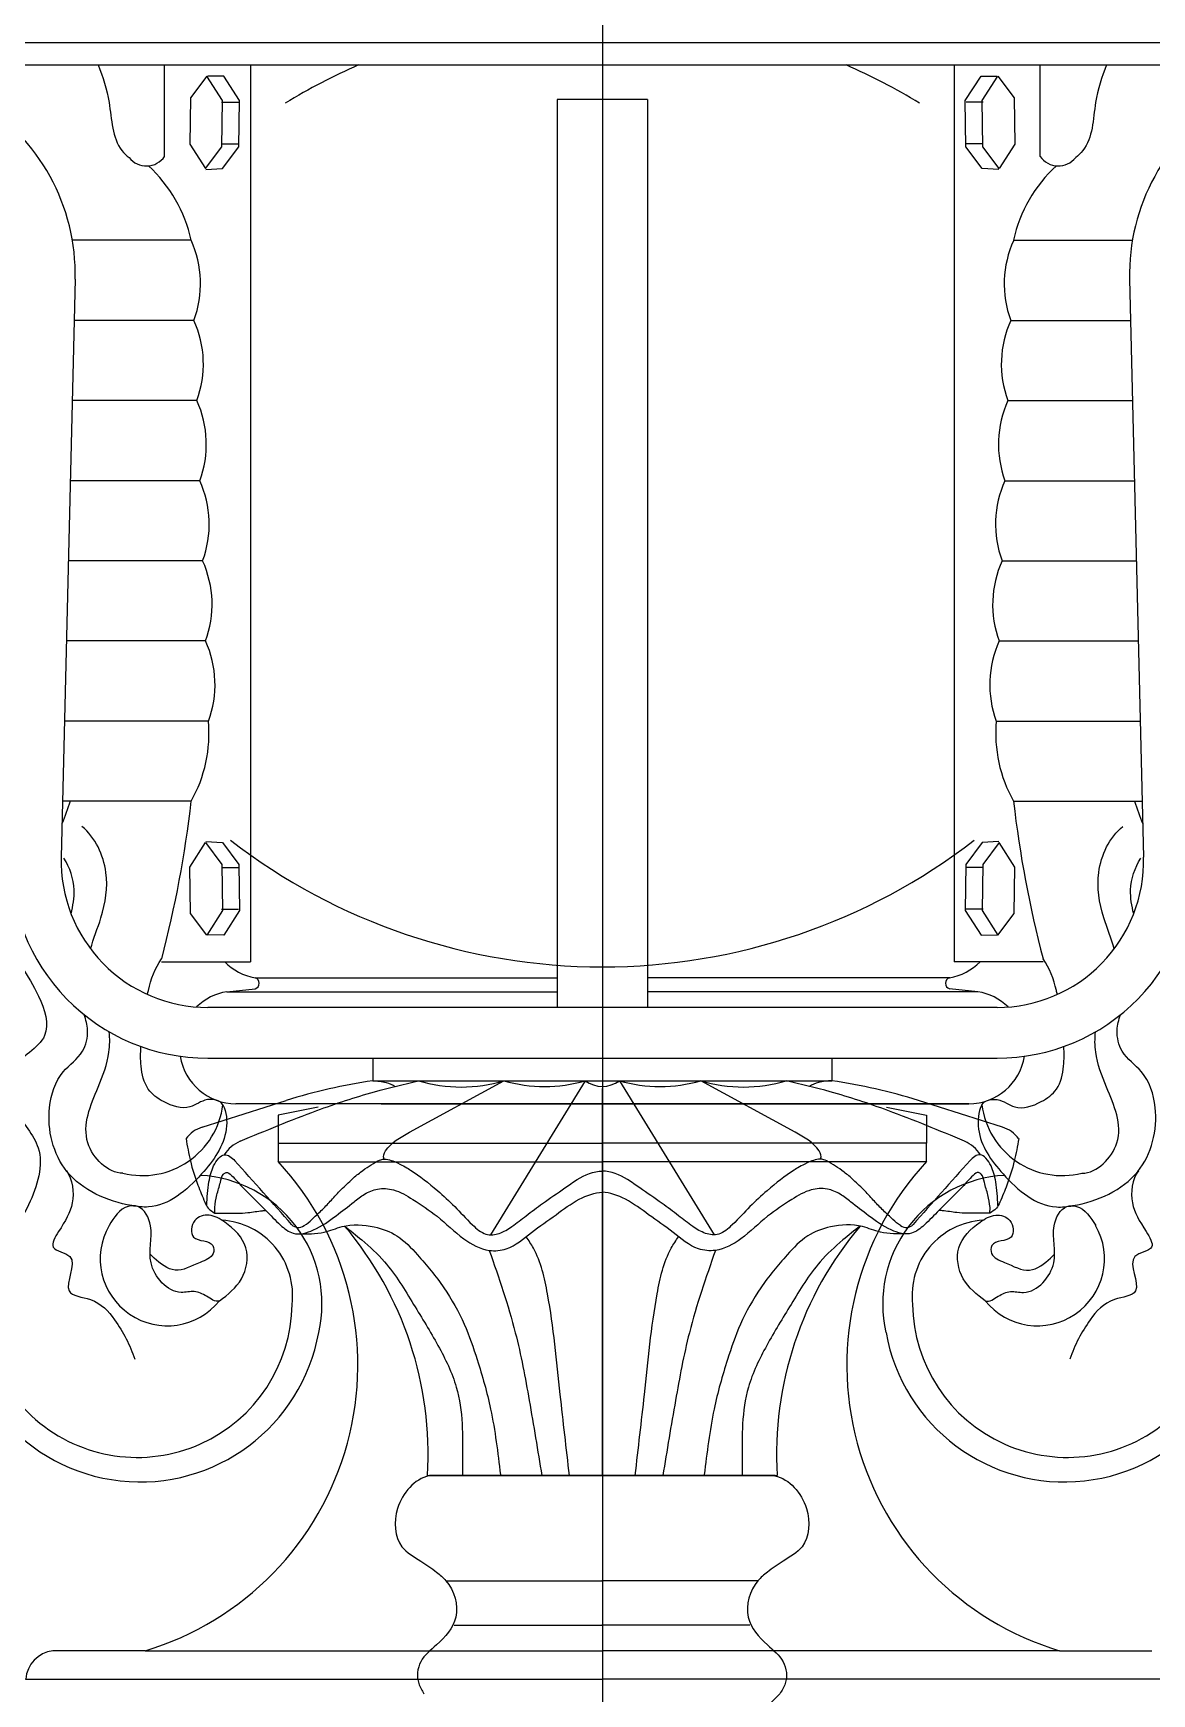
# Model space of a CAD drawing. Header units: millimetres. Extents: x 0 to 13338, y 0 to 11580.
# Drawn here: x 8076.4 to 8274.8, y 3857.1 to 4151.5 of the extents above; entities that cross this region are included whole.
import ezdxf

# ---------------------------------------------------------------- set-up
doc = ezdxf.new("R2010")
doc.units = ezdxf.units.MM
doc.linetypes.add('CENTER', pattern=[50.8, 31.75, -6.35, 6.35, -6.35])
doc.layers.add('axes', color=40, linetype='CENTER')
doc.layers.add('dwgmodels.com', color=250, linetype='Continuous')

# ---------------------------------------------------------------- blocks, each defined once
blk = doc.blocks.new('A$C11D80F1E')
at = {"color": 0}
for p, q in [((33.11, 74), (114.57, 74)), ((33.11, 74), (33.11, 70)), ((114.57, 74), (114.57, 70)), ((33.11, 70), (114.57, 70)), ((39.65, 60.87), (56.4, 70)), ((70.81, 70), (54, 42.7)), ((76.88, 70), (93.69, 42.7)), ((108.04, 60.87), (91.29, 70)), ((2.85, 61.76), (17.78, 66.51)), ((144.83, 61.76), (129.91, 66.51)), ((5.13, 46.49), (5.08, 47.54)), ((142.56, 46.49), (142.61, 47.54)), ((5.13, 46.49), (9.05, 46.49)), ((142.56, 46.49), (138.64, 46.49)), ((49.06, 5.42), (49.06, 0)), ((98.62, 5.42), (98.62, 0)), ((42.84, 0), (104.85, 0))]:
    blk.add_line(p, q, dxfattribs=at)
for centre, radius, start, end in [((48.26, -31.96), 103.08, 98.4467, 107.196), ((48.81, 95.32), 26.43, 253.3189, 286.6811), ((63.6, 95.03), 26.05, 253.9416, 286.0584), ((73.84, 74.11), 5.11, 233.547, 306.453), ((73.84, 74.11), 5.11, 233.547, 306.453), ((84.09, 95.03), 26.05, 253.9416, 286.0584), ((98.88, 95.32), 26.43, 253.3189, 286.6811), ((99.43, -31.96), 103.08, 72.804, 81.5533), ((4.57, 56.32), 5.7, 107.4554, 143.1754), ((12.48, 52.99), 6.92, 114.7666, 145.7117), ((135.21, 52.99), 6.92, 34.2883, 65.2334), ((143.12, 56.32), 5.7, 36.8246, 72.5446), ((-873.32, -738.8), 1187.14, 41.28586, 42.01956), ((1021.01, -738.8), 1187.14, 137.98044, 138.71414), ((19.94, 45.68), 1.69, 224.5831, 306.0706), ((-19.76, 3.74), 62.71, 356.5842, 40.2137), ((167.45, 3.74), 62.71, 139.7863, 183.4158), ((127.75, 45.68), 1.69, 233.9294, 315.4169)]:
    blk.add_arc(centre, radius, start, end, dxfattribs=at)
for points in [[(9.58, 59.27), (23.19, 64.71), (33.44, 68.04), (41.22, 70)], [(33.11, 70), (35.52, 69.68), (37.11, 69)], [(138.11, 59.27), (124.5, 64.71), (114.25, 68.04), (106.47, 70)], [(114.57, 70), (112.17, 69.68), (110.58, 69)], [(0, 59.73), (0.77, 55.79), (2.1, 51.51), (3.35, 48.46), (3.95, 47.4), (5.13, 46.49)], [(147.69, 59.73), (146.92, 55.79), (145.59, 51.51), (144.34, 48.46), (143.74, 47.4), (142.56, 46.49)], [(5.08, 47.54), (5.46, 49.75), (6.09, 51.98), (6.65, 53.46), (7.09, 53.73), (8.07, 53.21), (9.95, 51.21), (14.14, 47.02), (16.75, 44.4), (19, 42.96), (22.6, 43.54), (26.63, 46.07)], [(142.61, 47.54), (142.23, 49.75), (141.6, 51.98), (141.03, 53.46), (140.59, 53.73), (139.62, 53.21), (137.73, 51.21), (133.55, 47.02), (130.94, 44.4), (128.69, 42.96), (125.09, 43.54), (121.05, 46.07)], [(9.05, 46.49), (10.98, 46.62), (13.54, 46.96), (14.14, 47.02)], [(19.88, 42.84), (24.52, 43.15), (27.68, 44.13), (33.38, 44.09), (37.42, 42.47), (41.04, 39.15), (45.75, 33.27), (49.34, 26.81), (51.64, 20.55), (54.02, 11.79), (55.76, 0.14)], [(28.13, 44.23), (31.17, 41.77), (35.21, 37.9), (40.37, 30.35), (44.69, 23.05), (47.94, 15.67), (48.96, 9.18), (49.06, 5.42)], [(127.81, 42.84), (123.17, 43.15), (120, 44.13), (114.31, 44.09), (110.27, 42.47), (106.65, 39.15), (101.93, 33.27), (98.35, 26.81), (96.04, 20.55), (93.67, 11.79), (91.93, 0.14)], [(119.56, 44.23), (116.52, 41.77), (112.48, 37.9), (107.31, 30.35), (103, 23.05), (99.75, 15.67), (98.73, 9.18), (98.62, 5.42)], [(138.64, 46.49), (136.71, 46.62), (134.15, 46.96), (133.55, 47.02)], [(68.02, 0), (66.38, 14.39), (64.12, 32.22), (61.61, 40.32), (60.34, 42.35)], [(79.66, 0), (81.31, 14.39), (83.57, 32.22), (86.07, 40.32), (87.35, 42.35)], [(53.79, 39.92), (58.41, 25.31), (60.87, 13.31), (63.11, 0)], [(93.9, 39.92), (89.28, 25.31), (86.82, 13.31), (84.57, 0)]]:
    blk.add_spline(points, degree=3, dxfattribs=at)
for points, knots in [([(35.15, 56.11), (34.88, 56.64), (35.92, 58.79), (38.03, 59.97), (39.65, 60.87)], [0.197406, 0.197406, 0.197406, 0.197406, 1.733081, 6.93265, 6.93265, 6.93265, 6.93265]), ([(112.54, 56.11), (112.81, 56.64), (111.77, 58.79), (109.66, 59.97), (108.04, 60.87)], [0.197406, 0.197406, 0.197406, 0.197406, 1.733081, 6.93265, 6.93265, 6.93265, 6.93265]), ([(3.68, 47.88), (3.75, 49.29), (3.88, 51.66), (4.62, 54.58), (5.63, 56.16), (6.73, 57.1), (7.85, 56.6), (8.39, 56.11), (8.65, 55.82)], [0, 0, 0, 0, 4.220876, 7.14171, 8.810482, 9.961774, 10.979137, 12.122184, 12.122184, 12.122184, 12.122184]), ([(20.93, 44.31), (20.94, 44.31), (21.5, 44.62), (22.39, 45.51), (24.13, 47.07), (25.64, 48.67), (27.25, 50.47), (29.17, 52.31), (30.83, 53.74), (32.5, 54.89), (33.72, 55.66), (35.36, 56.36), (38.27, 55.13), (40.9, 53.51), (43.96, 51.18), (47.73, 47.7), (50.05, 45.1), (53.03, 42.42), (55.83, 42.85), (57.97, 44.22), (60.47, 46.16), (63.53, 48.51), (66.64, 50.56), (69.87, 52.92), (72.3, 53.96), (73.84, 53.99)], [1.089428, 1.089428, 1.089428, 1.089428, 1.113629, 2.744161, 4.895151, 7.312513, 9.986828, 12.742234, 14.977, 16.847128, 18.632822, 19.677187, 21.312086, 23.926402, 31.094009, 35.520472, 39.976686, 42.401082, 44.540901, 47.111965, 50.262785, 53.927866, 58.727463, 61.370755, 66.062187, 66.062187, 66.062187, 66.062187]), ([(126.76, 44.31), (126.75, 44.31), (126.19, 44.62), (125.3, 45.51), (123.56, 47.07), (122.05, 48.67), (120.44, 50.47), (118.52, 52.31), (116.86, 53.74), (115.19, 54.89), (113.96, 55.66), (112.33, 56.36), (109.42, 55.13), (106.78, 53.51), (103.73, 51.18), (99.96, 47.7), (97.64, 45.1), (94.66, 42.42), (91.86, 42.85), (89.72, 44.22), (87.22, 46.16), (84.16, 48.51), (81.05, 50.56), (77.82, 52.92), (75.38, 53.96), (73.84, 53.99)], [1.089428, 1.089428, 1.089428, 1.089428, 1.113629, 2.744161, 4.895151, 7.312513, 9.986828, 12.742234, 14.977, 16.847128, 18.632822, 19.677187, 21.312086, 23.926402, 31.094009, 35.520472, 39.976686, 42.401082, 44.540901, 47.111965, 50.262785, 53.927866, 58.727463, 61.370755, 66.062187, 66.062187, 66.062187, 66.062187]), ([(144.01, 47.88), (143.94, 49.29), (143.81, 51.66), (143.07, 54.58), (142.06, 56.16), (140.96, 57.1), (139.83, 56.6), (139.3, 56.11), (139.04, 55.82)], [0, 0, 0, 0, 4.220876, 7.14171, 8.810482, 9.961774, 10.979137, 12.122184, 12.122184, 12.122184, 12.122184]), ([(26.63, 46.07), (27.69, 46.88), (29.36, 48.16), (31.63, 50), (34.06, 51), (37.19, 50.82), (40.67, 48.7), (44.9, 45.91), (48.75, 42.05), (53.06, 39.62), (57.71, 40.06), (61.24, 43.23), (65.57, 46.13), (69.3, 49.03), (72.53, 50.2), (73.84, 50.23)], [0, 0, 0, 0, 4.006445, 6.311355, 8.705584, 11.556721, 15.399299, 20.626755, 26.798865, 31.785461, 34.793218, 40.136381, 45.507878, 50.455113, 54.650809, 54.650809, 54.650809, 54.650809]), ([(121.05, 46.07), (120, 46.88), (118.33, 48.16), (116.06, 50), (113.63, 51), (110.5, 50.82), (107.02, 48.7), (102.79, 45.91), (98.94, 42.05), (94.63, 39.62), (89.98, 40.06), (86.45, 43.23), (82.12, 46.13), (78.38, 49.03), (75.16, 50.2), (73.84, 50.23)], [0, 0, 0, 0, 4.006445, 6.311355, 8.705584, 11.556721, 15.399299, 20.626755, 26.798865, 31.785461, 34.793218, 40.136381, 45.507878, 50.455113, 54.650809, 54.650809, 54.650809, 54.650809])]:
    blk.add_open_spline(points, degree=3, knots=knots, dxfattribs=at)
blk = doc.blocks.new('Public Light 9_side_dwgmodels.com')
at = {"color": 0}
for p, q in [((-130.03, 3439.11), (129.97, 3439.11)), ((-130.03, 3439.11), (129.97, 3439.11)), ((-125.03, 3435.11), (124.97, 3435.11)), ((-125.03, 3435.11), (124.97, 3435.11)), ((-77.68, 3418.88), (-77.68, 3435.11)), ((-62.44, 3435.11), (-62.44, 3276.08)), ((62.38, 3435.11), (62.38, 3276.08)), ((77.61, 3418.88), (77.61, 3435.11)), ((7.97, 3428.99), (-8.03, 3428.99)), ((7.97, 3428.99), (-8.03, 3428.99)), ((-8.03, 3428.99), (-8.03, 3267.99)), ((7.97, 3428.99), (7.97, 3267.99)), ((-72.98, 3404.03), (-94.04, 3404.03)), ((72.92, 3404.03), (93.98, 3404.03)), ((-93.54, 3397.12), (-96.03, 3294.62)), ((-93.54, 3397.12), (-96.03, 3294.62)), ((93.48, 3397.12), (95.96, 3294.62)), ((93.48, 3397.12), (95.96, 3294.62)), ((-72.47, 3389.82), (-93.72, 3389.82)), ((72.4, 3389.82), (93.65, 3389.82)), ((-71.96, 3375.6), (-94.07, 3375.6)), ((71.89, 3375.6), (94, 3375.6)), ((-71.44, 3361.39), (-94.41, 3361.39)), ((71.37, 3361.39), (94.34, 3361.39)), ((-70.93, 3347.18), (-94.75, 3347.18)), ((70.86, 3347.18), (94.69, 3347.18)), ((-70.41, 3332.97), (-95.1, 3332.97)), ((70.35, 3332.97), (95.03, 3332.97)), ((-69.9, 3318.76), (-95.44, 3318.76)), ((69.83, 3318.76), (95.37, 3318.76)), ((-72.96, 3304.55), (-95.79, 3304.55)), ((72.89, 3304.55), (95.72, 3304.55)), ((-78.21, 3276.08), (-62.44, 3276.08)), ((-0.03, 3275.86), (-0.03, 3275.86, 210)), ((78.14, 3276.08), (62.38, 3276.08)), ((-61.63, 3273.23), (-8.03, 3273.23)), ((61.57, 3273.23), (7.97, 3273.23)), ((-66.63, 3270.78), (-61.63, 3271.3)), ((-66.63, 3270.78), (-8.03, 3270.78)), ((66.57, 3270.78), (7.97, 3270.78)), ((66.57, 3270.78), (61.57, 3271.3)), ((69.97, 3267.99), (-70.03, 3267.99)), ((69.97, 3267.99), (-70.03, 3267.99)), ((-70.03, 3258.99), (69.97, 3258.99)), ((39.21, 3250.91), (-65.03, 3250.91)), ((-39.28, 3250.91), (-0.03, 3250.91)), ((-39.28, 3250.91), (64.97, 3250.91)), ((-39.28, 3250.91), (-0.03, 3250.91)), ((-39.28, 3250.91), (64.97, 3250.91)), ((30.47, 3250.91), (-30.53, 3250.91)), ((-0.03, 3242.9), (-0.03, 3253.63)), ((64.97, 3250.91), (-0.03, 3250.91)), ((64.97, 3250.91), (-0.03, 3250.91)), ((-50.42, 3250.33), (-57.53, 3248.91)), ((-57.53, 3248.91), (-57.53, 3240.64)), ((50.35, 3250.33), (57.47, 3248.91)), ((57.47, 3248.91), (57.47, 3243.91)), ((-57.53, 3243.91), (-0.03, 3243.91)), ((57.47, 3243.91), (-0.03, 3243.91)), ((-0.03, 3184.99), (-0.03, 3242.9)), ((57.47, 3240.64), (57.47, 3243.91)), ((-57.53, 3240.64), (-0.03, 3240.64)), ((57.47, 3240.64), (-0.03, 3240.64)), ((30.63, 3184.99), (-30.69, 3184.99)), ((-29.33, 3184.99), (-24.93, 3184.99)), ((-5.12, 3184.99), (-0.03, 3184.99)), ((-0.03, 3184.99), (6.71, 3184.99)), ((-27.77, 3166.32), (-0.1, 3166.32)), ((27.56, 3166.32), (-0.1, 3166.32)), ((-26.31, 3158.45), (-0.1, 3158.45)), ((26.11, 3158.45), (-0.1, 3158.45)), ((-81.14, 3153.91), (-97.5, 3153.91)), ((-81.14, 3153.91), (-0.03, 3153.91)), ((81.07, 3153.91), (-0.03, 3153.91)), ((81.07, 3153.91), (97.43, 3153.91)), ((-102.3, 3148.87), (-0.03, 3148.87)), ((102.23, 3148.87), (-0.03, 3148.87))]:
    blk.add_line(p, q, dxfattribs=at)
for centre, radius, start, end in [((-129.53, 3397.99), 36, 358.613, 180), ((-129.53, 3397.99), 36, 358.613, 180), ((-0.03, 3336.01), 108.12, 113.5675, 121.3415), ((-0.03, 3336.01), 108.12, 58.6585, 66.4325), ((129.47, 3397.99), 36, 0, 181.387), ((129.47, 3397.99), 36, 0, 181.387), ((-80.91, 3421.14), 3.94, 218.5419, 325.1625), ((80.84, 3421.14), 3.94, 214.8375, 321.4581), ((-97.22, 3398.87), 24.78, 12.0233, 47.7588), ((97.15, 3398.87), 24.78, 132.2412, 167.9767), ((-89.99, 3396.3), 18.68, 339.7023, 24.4412), ((89.93, 3396.3), 18.68, 155.5588, 200.2977), ((-89.48, 3382.09), 18.68, 339.7023, 24.4412), ((89.41, 3382.09), 18.68, 155.5588, 200.2977), ((-88.96, 3367.87), 18.68, 339.7023, 24.4412), ((88.9, 3367.87), 18.68, 155.5588, 200.2977), ((-88.45, 3353.66), 18.68, 339.7023, 24.4412), ((88.38, 3353.66), 18.68, 155.5588, 200.2977), ((-87.94, 3339.45), 18.68, 339.7023, 24.4412), ((87.87, 3339.45), 18.68, 155.5588, 200.2977), ((-87.42, 3325.24), 18.68, 339.7023, 24.4412), ((87.36, 3325.24), 18.68, 155.5588, 200.2977), ((-94.24, 3316.57), 24.43, 330.5359, 5.1487), ((94.17, 3316.57), 24.43, 174.8513, 209.4641), ((-273.19, 3327.69), 201.57, 345.3209, 353.4063), ((273.13, 3327.69), 201.57, 186.5937, 194.6791), ((-0.03, 3383.3), 108.12, 232.4132, 270), ((-0.03, 3383.3), 108.12, 270, 307.5868), ((-70.03, 3293.99), 35, 178.613, 270), ((-70.03, 3293.99), 35, 178.613, 270), ((-70.03, 3293.99), 26, 178.613, 270), ((-70.03, 3293.99), 26, 178.613, 270), ((69.97, 3293.99), 35, 270, 1.387), ((69.97, 3293.99), 35, 270, 1.387), ((69.97, 3293.99), 26, 270, 1.387), ((69.97, 3293.99), 26, 270, 1.387), ((-59.7, 3283.43), 10.38, 225.1088, 259.2385), ((59.63, 3283.43), 10.38, 280.7615, 314.8912), ((-61.89, 3272.27), 1, 0, 75.0386), ((-61.89, 3272.27), 1, 284.9614, 0), ((61.83, 3272.27), 1, 104.9614, 180), ((61.83, 3272.27), 1, 180, 255.0386), ((-65.03, 3260.91), 10, 99.2123, 134.2676), ((64.97, 3260.91), 10, 45.7324, 80.7877), ((-65.03, 3260.91), 10, 189.0526, 270), ((64.97, 3260.91), 10, 270, 350.9474), ((-81.59, 3252.53), 14.36, 255.9808, 352.8031), ((81.53, 3252.53), 14.36, 187.1969, 284.0192), ((-96.35, 3204.63), 52.95, 286.6915, 42.8607), ((96.28, 3204.63), 52.95, 137.1393, 253.3085), ((-72.57, 3215.44), 22.8, 347.09, 86.9402), ((72.5, 3215.44), 22.8, 93.0598, 192.91), ((-68.35, 3216.91), 13.38, 353.2487, 86.501), ((68.28, 3216.91), 13.38, 93.499, 186.7513), ((-77.22, 3223.42), 11.88, 150.2772, 321.2529), ((77.15, 3223.42), 11.88, 218.7471, 29.7228), ((-82.55, 3215.68), 27.48, 163.9584, 359.2796), ((82.48, 3215.68), 27.48, 180.7204, 16.0416), ((-82, 3216), 32.15, 177.4347, 349.87), ((81.93, 3216), 32.15, 190.13, 2.5653), ((-96.85, 3148.47), 5.47, 96.8271, 175.8323), ((-100.99, 3137.41), 11.54, 96.5078, 274.7719), ((73.4, 3102.46), 60.66, 133.7356, 145.8246)]:
    blk.add_arc(centre, radius, start, end, dxfattribs=at)
for points, knots in [([(-89.47, 3435.11), (-88.59, 3433), (-87.04, 3427.95), (-87.05, 3421.57), (-84.45, 3419.05), (-83.99, 3418.68)], [782.207745, 782.207745, 782.207745, 782.207745, 789.04269, 797.883563, 799.65534, 799.65534, 799.65534, 799.65534]), ([(89.4, 3435.11), (88.52, 3433), (86.97, 3427.95), (86.99, 3421.57), (84.39, 3419.05), (83.93, 3418.68)], [782.207745, 782.207745, 782.207745, 782.207745, 789.04269, 797.883563, 799.65534, 799.65534, 799.65534, 799.65534]), ([(-90.82, 3278.37), (-90.3, 3280.19), (-88.43, 3284.8), (-87.23, 3292.24), (-89.97, 3298.15), (-92.35, 3300.09)], [43.992673, 43.992673, 43.992673, 43.992673, 49.483093, 57.58955, 66.784548, 66.784548, 66.784548, 66.784548]), ([(90.75, 3278.37), (90.23, 3280.19), (88.36, 3284.8), (87.16, 3292.24), (89.9, 3298.15), (92.28, 3300.09)], [43.992673, 43.992673, 43.992673, 43.992673, 49.483093, 57.58955, 66.784548, 66.784548, 66.784548, 66.784548]), ([(-94.28, 3284.6), (-93.94, 3286), (-93.32, 3289.32), (-94.48, 3292.79), (-95.53, 3294.47)], [89.251461, 89.251461, 89.251461, 89.251461, 93.553571, 99.480472, 99.480472, 99.480472, 99.480472]), ([(94.21, 3284.6), (93.87, 3286), (93.25, 3289.32), (94.42, 3292.79), (95.46, 3294.47)], [89.251461, 89.251461, 89.251461, 89.251461, 93.553571, 99.480472, 99.480472, 99.480472, 99.480472]), ([(-104.96, 3291.76), (-106.74, 3289.41), (-107.91, 3282.68), (-103.45, 3275.87), (-99.72, 3270.03), (-97.09, 3261.84), (-106.19, 3258.21), (-104.69, 3249.13), (-98.28, 3242.94), (-101.02, 3233.62), (-105.85, 3226.02), (-115.05, 3225.83), (-119.37, 3232.69), (-117.6, 3237.24), (-118.56, 3239.01)], [17.006188, 17.006188, 17.006188, 17.006188, 25.825559, 34.49664, 40.532861, 47.615187, 55.768445, 62.89054, 70.819119, 81.062671, 88.372966, 96.797898, 103.365988, 109.398821, 109.398821, 109.398821, 109.398821]), ([(-80.73, 3270.29), (-80.67, 3270.53), (-80.16, 3272.76), (-79.4, 3274.97), (-78.21, 3276.61)], [31.592983, 31.592983, 31.592983, 31.592983, 32.321484, 38.400629, 38.400629, 38.400629, 38.400629]), ([(80.66, 3270.29), (80.61, 3270.53), (80.09, 3272.76), (79.33, 3274.97), (78.14, 3276.61)], [31.592983, 31.592983, 31.592983, 31.592983, 32.321484, 38.400629, 38.400629, 38.400629, 38.400629]), ([(-67.34, 3250.73), (-66.67, 3249.44), (-66.31, 3244.6), (-71.16, 3237.75), (-77.79, 3232.11), (-86.86, 3233.18), (-96.3, 3237.25), (-99.13, 3248.65), (-96.56, 3256.52), (-91.98, 3259.55), (-91.08, 3263.65), (-91.62, 3265.81), (-91.95, 3266.7)], [0, 0, 0, 0, 4.353485, 13.430656, 24.53518, 27.463708, 40.486259, 52.268205, 59.014331, 64.01069, 67.839999, 70.668113, 70.668113, 70.668113, 70.668113]), ([(67.28, 3250.73), (66.61, 3249.44), (66.24, 3244.6), (71.09, 3237.75), (77.72, 3232.11), (86.8, 3233.18), (96.23, 3237.25), (99.07, 3248.65), (96.49, 3256.52), (91.91, 3259.55), (91.01, 3263.65), (91.56, 3265.81), (91.88, 3266.7)], [0, 0, 0, 0, 4.353485, 13.430656, 24.53518, 27.463708, 40.486259, 52.268205, 59.014331, 64.01069, 67.839999, 70.668113, 70.668113, 70.668113, 70.668113]), ([(-85.07, 3238.59), (-87.81, 3238.59), (-93.6, 3244.53), (-89.79, 3252.82), (-87.43, 3259.03), (-87.37, 3262.46), (-87.51, 3263.67)], [0, 0, 0, 0, 8.214347, 18.246963, 24.763014, 28.349651, 28.349651, 28.349651, 28.349651]), ([(85.01, 3238.59), (87.74, 3238.59), (93.53, 3244.53), (89.72, 3252.82), (87.36, 3259.03), (87.3, 3262.46), (87.44, 3263.67)], [0, 0, 0, 0, 8.214347, 18.246963, 24.763014, 28.349651, 28.349651, 28.349651, 28.349651]), ([(-67.34, 3250.73), (-67.85, 3251.55), (-70.5, 3252.13), (-73.43, 3249.5), (-77.65, 3250.91), (-81.1, 3253.43), (-81.98, 3257.34), (-81.95, 3259.92), (-81.89, 3261.06)], [0, 0, 0, 0, 2.892126, 6.258883, 11.040732, 14.532176, 18.819391, 22.269929, 22.269929, 22.269929, 22.269929]), ([(67.28, 3250.73), (67.78, 3251.55), (70.43, 3252.13), (73.36, 3249.5), (77.58, 3250.91), (81.04, 3253.43), (81.91, 3257.34), (81.88, 3259.92), (81.82, 3261.06)], [0, 0, 0, 0, 2.892126, 6.258883, 11.040732, 14.532176, 18.819391, 22.269929, 22.269929, 22.269929, 22.269929])]:
    blk.add_open_spline(points, degree=3, knots=knots, dxfattribs=at)
for points in [[(-70.19, 3433.13), (-70.19, 3433.13), (-73.09, 3429.28), (-73.09, 3429.28)], [(-67.4, 3428.79), (-67.4, 3428.79), (-70.19, 3433.13), (-70.19, 3433.13)], [(-67.2, 3433.13), (-67.2, 3433.13), (-70.04, 3433.11), (-70.04, 3433.11)], [(-64.41, 3428.79), (-64.41, 3428.79), (-67.2, 3433.13), (-67.2, 3433.13)], [(64.34, 3428.79), (64.34, 3428.79), (67.13, 3433.13), (67.13, 3433.13)], [(67.13, 3433.13), (67.13, 3433.13), (69.97, 3433.11), (69.97, 3433.11)], [(67.33, 3428.79), (67.33, 3428.79), (70.12, 3433.13), (70.12, 3433.13)], [(70.12, 3433.13), (70.12, 3433.13), (73.03, 3429.28), (73.03, 3429.28)], [(-73.09, 3429.28), (-73.09, 3429.28), (-73.21, 3421.08), (-73.21, 3421.08)], [(-67.57, 3428.53), (-67.57, 3428.53), (-64.58, 3428.53), (-64.58, 3428.53)], [(-67.51, 3420.59), (-67.51, 3420.59), (-67.4, 3428.79), (-67.4, 3428.79)], [(-64.52, 3420.59), (-64.52, 3420.59), (-64.41, 3428.79), (-64.41, 3428.79)], [(64.45, 3420.59), (64.45, 3420.59), (64.34, 3428.79), (64.34, 3428.79)], [(67.51, 3428.53), (67.51, 3428.53), (64.51, 3428.53), (64.51, 3428.53)], [(67.45, 3420.59), (67.45, 3420.59), (67.33, 3428.79), (67.33, 3428.79)], [(73.03, 3429.28), (73.03, 3429.28), (73.14, 3421.08), (73.14, 3421.08)], [(-73.21, 3421.08), (-73.21, 3421.08), (-70.42, 3416.73), (-70.42, 3416.73)], [(-70.42, 3416.73), (-70.42, 3416.73), (-67.51, 3420.59), (-67.51, 3420.59)], [(-67.57, 3421.13), (-67.57, 3421.13), (-64.58, 3421.13), (-64.58, 3421.13)], [(-67.43, 3416.73), (-67.43, 3416.73), (-64.52, 3420.59), (-64.52, 3420.59)], [(67.36, 3416.73), (67.36, 3416.73), (64.45, 3420.59), (64.45, 3420.59)], [(67.51, 3421.13), (67.51, 3421.13), (64.51, 3421.13), (64.51, 3421.13)], [(70.35, 3416.73), (70.35, 3416.73), (67.45, 3420.59), (67.45, 3420.59)], [(73.14, 3421.08), (73.14, 3421.08), (70.35, 3416.73), (70.35, 3416.73)], [(-70.39, 3416.56), (-70.39, 3416.56), (-67.43, 3416.73), (-67.43, 3416.73)], [(70.32, 3416.56), (70.32, 3416.56), (67.36, 3416.73), (67.36, 3416.73)], [(-94.45, 3304.55), (-94.88, 3303.23), (-95.32, 3301.86), (-95.88, 3300.57)], [(94.38, 3304.55), (94.82, 3303.23), (95.25, 3301.86), (95.81, 3300.57)], [(-73.21, 3292.87), (-73.21, 3292.87), (-70.42, 3297.22), (-70.42, 3297.22)], [(-70.42, 3297.22), (-70.42, 3297.22), (-67.51, 3293.36), (-67.51, 3293.36)], [(-70.39, 3297.39), (-70.39, 3297.39), (-67.43, 3297.22), (-67.43, 3297.22)], [(-67.43, 3297.22), (-67.43, 3297.22), (-64.52, 3293.36), (-64.52, 3293.36)], [(67.36, 3297.22), (67.36, 3297.22), (64.45, 3293.36), (64.45, 3293.36)], [(70.32, 3297.39), (70.32, 3297.39), (67.36, 3297.22), (67.36, 3297.22)], [(70.35, 3297.22), (70.35, 3297.22), (67.45, 3293.36), (67.45, 3293.36)], [(73.14, 3292.87), (73.14, 3292.87), (70.35, 3297.22), (70.35, 3297.22)], [(-73.09, 3284.67), (-73.09, 3284.67), (-73.21, 3292.87), (-73.21, 3292.87)], [(-67.57, 3292.81), (-67.57, 3292.81), (-64.58, 3292.81), (-64.58, 3292.81)], [(-67.51, 3293.36), (-67.51, 3293.36), (-67.4, 3285.16), (-67.4, 3285.16)], [(-64.52, 3293.36), (-64.52, 3293.36), (-64.41, 3285.16), (-64.41, 3285.16)], [(64.45, 3293.36), (64.45, 3293.36), (64.34, 3285.16), (64.34, 3285.16)], [(67.51, 3292.81), (67.51, 3292.81), (64.51, 3292.81), (64.51, 3292.81)], [(67.45, 3293.36), (67.45, 3293.36), (67.33, 3285.16), (67.33, 3285.16)], [(73.03, 3284.67), (73.03, 3284.67), (73.14, 3292.87), (73.14, 3292.87)], [(-70.19, 3280.81), (-70.19, 3280.81), (-73.09, 3284.67), (-73.09, 3284.67)], [(-67.4, 3285.16), (-67.4, 3285.16), (-70.19, 3280.81), (-70.19, 3280.81)], [(-67.57, 3285.42), (-67.57, 3285.42), (-64.58, 3285.42), (-64.58, 3285.42)], [(-64.41, 3285.16), (-64.41, 3285.16), (-67.2, 3280.81), (-67.2, 3280.81)], [(64.34, 3285.16), (64.34, 3285.16), (67.13, 3280.81), (67.13, 3280.81)], [(67.51, 3285.42), (67.51, 3285.42), (64.51, 3285.42), (64.51, 3285.42)], [(67.33, 3285.16), (67.33, 3285.16), (70.12, 3280.81), (70.12, 3280.81)], [(70.12, 3280.81), (70.12, 3280.81), (73.03, 3284.67), (73.03, 3284.67)], [(-67.2, 3280.81), (-67.2, 3280.81), (-70.04, 3280.84), (-70.04, 3280.84)], [(67.13, 3280.81), (67.13, 3280.81), (69.97, 3280.84), (69.97, 3280.84)]]:
    blk.add_open_spline(points, degree=3, dxfattribs=at)
for points, start_tangent, end_tangent in [([(-95.1, 3239.02), (-94.05, 3233.36), (-96.49, 3228.24), (-97.45, 3225.48), (-94.5, 3223.81), (-94.63, 3217.73), (-90.85, 3216.19), (-86.55, 3212.6), (-82.96, 3205.61)], (0.596198, -0.802837), (0.316378, -0.948633)), ([(95.04, 3239.02), (93.99, 3233.36), (96.42, 3228.24), (97.39, 3225.48), (94.44, 3223.81), (94.56, 3217.73), (90.78, 3216.19), (86.49, 3212.6), (82.89, 3205.61)], (-0.596198, -0.802837), (-0.316378, -0.948633)), ([(-67.95, 3215.98), (-70.24, 3216.77), (-72.42, 3217.62), (-74.76, 3217.46), (-80.09, 3222.7), (-80.18, 3229.27), (-82.45, 3232.69), (-84.12, 3232.72), (-87.54, 3229.31)], (-0.943662, -0.330912), (-0.527067, -0.849824)), ([(-67.95, 3215.98), (-64.05, 3219.89), (-63.26, 3225.34), (-67.02, 3229.91), (-69.8, 3231.15), (-72.32, 3230.21), (-72.53, 3227.26), (-69.12, 3225.77), (-69.07, 3224.36), (-71.38, 3222.78), (-75.82, 3221.41), (-79.54, 3223.54), (-80.26, 3224.23)], (0.810789, 0.585339), (-0.732578, 0.680683)), ([(67.89, 3215.98), (63.98, 3219.89), (63.19, 3225.34), (66.96, 3229.91), (69.73, 3231.15), (72.25, 3230.21), (72.47, 3227.26), (69.05, 3225.77), (69.01, 3224.36), (71.31, 3222.78), (75.76, 3221.41), (79.47, 3223.54), (80.19, 3224.23)], (-0.810789, 0.585339), (0.732578, 0.680683)), ([(67.89, 3215.98), (70.17, 3216.77), (72.35, 3217.62), (74.69, 3217.46), (80.03, 3222.7), (80.11, 3229.27), (82.38, 3232.69), (84.05, 3232.72), (87.48, 3229.31)], (0.943662, -0.330912), (0.527067, -0.849824)), ([(-30.76, 3184.96), (-36.35, 3179.15), (-35.58, 3172.37), (-32.24, 3169.8), (-29.44, 3167.85), (-27.77, 3166.32), (-26.04, 3159.85), (-29.44, 3154.96), (-32.24, 3151.97), (-32.6, 3148.08), (-31.67, 3146.29)], (-0.973987, -0.226604), (0.47448, -0.880266)), ([(30.56, 3184.96), (36.15, 3179.15), (35.38, 3172.37), (32.03, 3169.8), (29.24, 3167.85), (27.56, 3166.32), (25.84, 3159.85), (29.23, 3154.96), (32.03, 3151.97), (32.4, 3148.08), (31.47, 3146.29)], (0.973987, -0.226604), (-0.47448, -0.880266))]:
    blk.add_spline(points, degree=3, dxfattribs=dict(at, start_tangent=start_tangent, end_tangent=end_tangent))
at = {"layer": 'axes', "ltscale": 0.1}
blk.add_line((0, 4989.03), (0, -116.87), dxfattribs=at)
at = {"color": 0}
blk.add_blockref('A$C11D80F1E', (-73.88, 3184.99), dxfattribs=at)

msp = doc.modelspace()

# ---------------------------------------------------------------- linework, layer by layer
at = {"layer": 'dwgmodels.com', "ltscale": 0.1}
msp.add_line((8177.38, 5579.54), (8177.38, 473.65), dxfattribs=at)

# ---------------------------------------------------------------- block references
at = {"layer": 'dwgmodels.com'}
msp.add_blockref('Public Light 9_side_dwgmodels.com', (8177.38, 710.8), dxfattribs=at)

doc.saveas('drawing.dxf')
